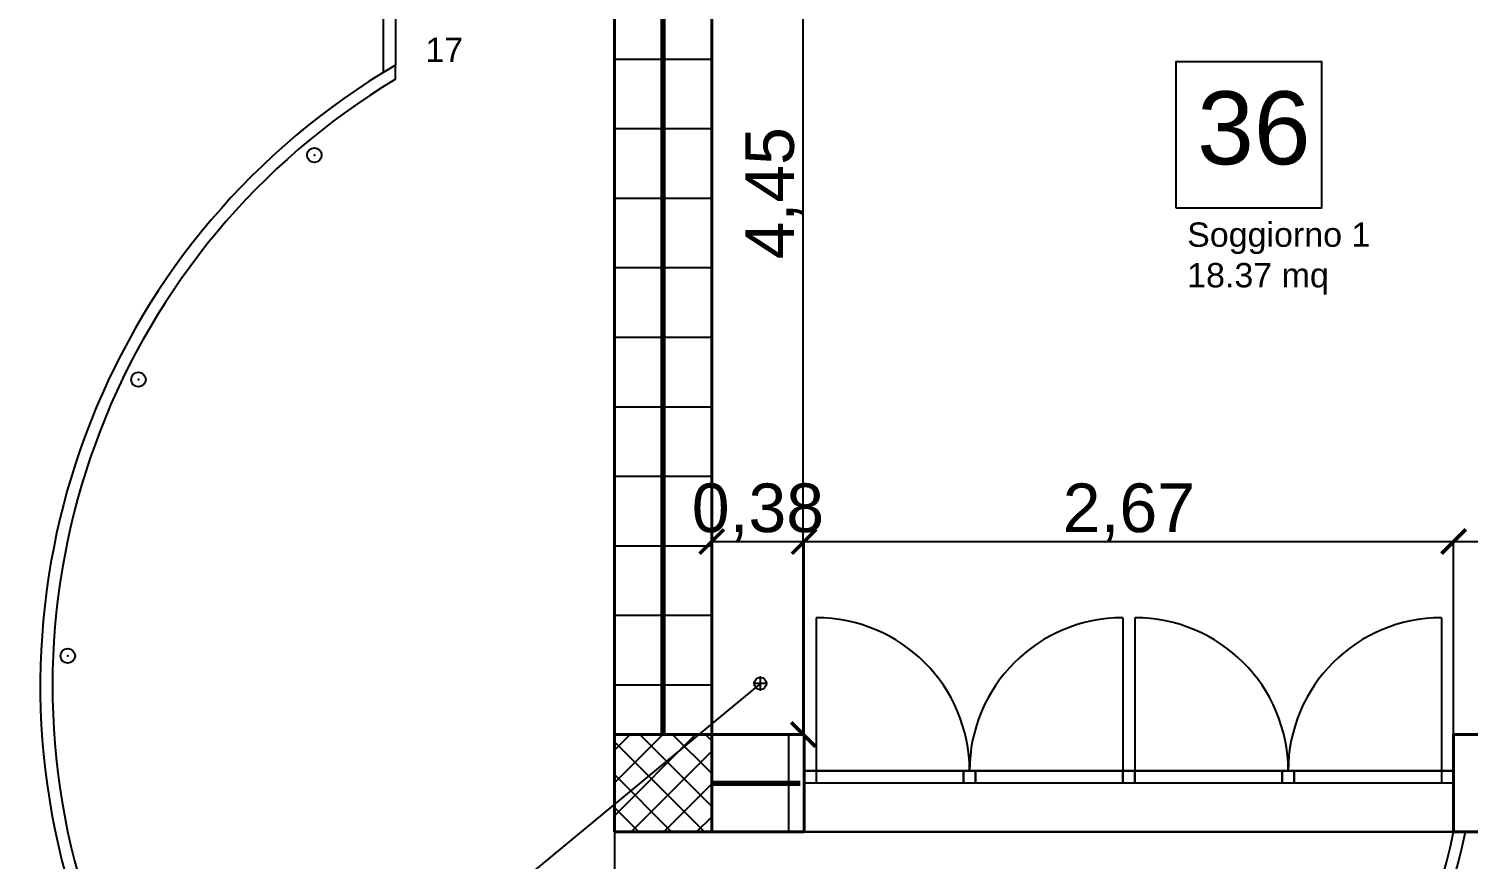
# Model space of a CAD drawing. Header units: millimetres. Extents: x 2459 to 3981, y 1231 to 4850.
# Drawn here: x 3693.51 to 3699.42, y 1279.96 to 1283.37 of the extents above; entities that cross this region are included whole.
import ezdxf

# ---------------------------------------------------------------- set-up
doc = ezdxf.new("R2010")
doc.units = ezdxf.units.MM
doc.layers.add('linee murature', color=253, linetype='Continuous', lineweight=70)
doc.layers.add('linee muri', color=7, linetype='Continuous', lineweight=40)
doc.layers.add('quoteee', color=7, linetype='Continuous')
doc.styles.get("Standard").update_dxf_attribs({"font": 'arial.ttf'})
doc.dimstyles.new('Copia di ISO-25', dxfattribs={"dimtxt": 0.2, "dimasz": 0.1, "dimexe": 0, "dimexo": 0, "dimgap": 0, "dimtad": 3, "dimtxsty": 'Standard', "dimblk": 'ARCHTICK', "dimcen": -2.5, "dimclrd": 256, "dimclre": 256, "dimclrt": 256, "dimadec": 0, "dimazin": 0, "dimtfac": 1, "dimtmove": 2, "dimatfit": 3, "dimldrblk": 'ARCHTICK', "dimfxl": 1, "dimfxlon": 1, "dimtfillclr": 256, "dimlwd": -1, "dimlwe": -1, "dimarcsym": 0})
pattern_1 = [(45, (-1.35194, 0.4), (-0.067351921, 0.067351921), []), (135, (-1.35194, 0.4), (-0.067351921, -0.067351921), [])]

# ---------------------------------------------------------------- blocks, each defined once
blk = doc.blocks.new('_ArchTick')
at = {"color": 0, "linetype": 'ByBlock', "const_width": 0.15}
blk.add_lwpolyline([(-0.5, -0.5), (0.5, 0.5)], dxfattribs=at)
blk = doc.blocks.new('*D345')
at = {"layer": 'Defpoints', "color": 0, "lineweight": -3, "ltscale": 0.01, "transparency": 16777216}
for p in [(3696.6911, 1284.9206), (3696.6947, 1284.9206), (3696.6947, 1280.4706)]:
    blk.add_point(p, dxfattribs=at)
at = {"layer": 'quoteee', "ltscale": 0.01, "transparency": 16777216}
for p, q in [((3696.6947, 1284.9206), (3696.6911, 1284.9206)), ((3696.6911, 1280.4706), (3696.6911, 1284.9206)), ((3696.6947, 1280.4706), (3696.6911, 1280.4706))]:
    blk.add_line(p, q, dxfattribs=at)
at = {"layer": 'quoteee', "ltscale": 0.01, "transparency": 16777216, "xscale": 0.1, "yscale": 0.1, "zscale": 0.1}
for p, rotation in [((3696.6911, 1284.9206), 90), ((3696.6911, 1280.4706), 270)]:
    blk.add_blockref('_ArchTick', p, dxfattribs=dict(at, rotation=rotation))
at = {"layer": 'quoteee', "ltscale": 0.01, "transparency": 16777216, "insert": (3696.5713, 1282.6956), "char_height": 0.2, "attachment_point": 5, "rotation": 90}
blk.add_mtext('4,45', dxfattribs=at)
blk = doc.blocks.new('*D270')
at = {"layer": 'Defpoints', "color": 0, "lineweight": -3, "transparency": 16777216}
for p in [(3695.9147, 1285.7606), (3691.9977, 1280.0706), (3695.9147, 1280.0706)]:
    blk.add_point(p, dxfattribs=at)
at = {"layer": 'quoteee', "transparency": 16777216}
for p, q in [((3692.9977, 1285.7606), (3691.9977, 1285.7606)), ((3691.9977, 1285.7606), (3691.9977, 1280.0706)), ((3692.9977, 1280.0706), (3691.9977, 1280.0706))]:
    blk.add_line(p, q, dxfattribs=at)
at = {"layer": 'quoteee', "transparency": 16777216, "xscale": 0.1, "yscale": 0.1, "zscale": 0.1}
for p, rotation in [((3691.9977, 1285.7606), 90), ((3691.9977, 1280.0706), 270)]:
    blk.add_blockref('_ArchTick', p, dxfattribs=dict(at, rotation=rotation))
at = {"layer": 'quoteee', "transparency": 16777216, "insert": (3691.8775, 1282.9156), "char_height": 0.2, "attachment_point": 5, "rotation": 90}
blk.add_mtext('5,69', dxfattribs=at)
blk = doc.blocks.new('*D271')
at = {"layer": 'Defpoints', "color": 0, "lineweight": -3, "transparency": 16777216}
for p in [(3690.9421, 1292.2906), (3695.9147, 1292.2906), (3695.9147, 1280.0706)]:
    blk.add_point(p, dxfattribs=at)
at = {"layer": 'quoteee', "transparency": 16777216}
for p, q in [((3691.9421, 1292.2906), (3690.9421, 1292.2906)), ((3690.9421, 1280.0706), (3690.9421, 1292.2906)), ((3691.9421, 1280.0706), (3690.9421, 1280.0706))]:
    blk.add_line(p, q, dxfattribs=at)
at = {"layer": 'quoteee', "transparency": 16777216, "xscale": 0.1, "yscale": 0.1, "zscale": 0.1}
for p, rotation in [((3690.9421, 1292.2906), 90), ((3690.9421, 1280.0706), 270)]:
    blk.add_blockref('_ArchTick', p, dxfattribs=dict(at, rotation=rotation))
at = {"layer": 'quoteee', "transparency": 16777216, "insert": (3690.8219, 1286.1806), "char_height": 0.2, "attachment_point": 5, "rotation": 90}
blk.add_mtext('12,22', dxfattribs=at)
blk = doc.blocks.new('*D272')
at = {"layer": 'Defpoints', "color": 0, "lineweight": -3, "transparency": 16777216}
for p in [(3689.7874, 1292.2906), (3695.9147, 1292.2906), (3695.9147, 1277.772)]:
    blk.add_point(p, dxfattribs=at)
at = {"layer": 'quoteee', "transparency": 16777216}
for p, q in [((3690.7874, 1292.2906), (3689.7874, 1292.2906)), ((3689.7874, 1277.772), (3689.7874, 1292.2906)), ((3690.7874, 1277.772), (3689.7874, 1277.772))]:
    blk.add_line(p, q, dxfattribs=at)
at = {"layer": 'quoteee', "transparency": 16777216, "xscale": 0.1, "yscale": 0.1, "zscale": 0.1}
for p, rotation in [((3689.7874, 1292.2906), 90), ((3689.7874, 1277.772), 270)]:
    blk.add_blockref('_ArchTick', p, dxfattribs=dict(at, rotation=rotation))
at = {"layer": 'quoteee', "transparency": 16777216, "insert": (3689.6672, 1285.0313), "char_height": 0.2, "attachment_point": 5, "rotation": 90}
blk.add_mtext('14,52', dxfattribs=at)
blk = doc.blocks.new('*D280')
at = {"layer": 'Defpoints', "color": 0, "lineweight": -3, "transparency": 16777216}
for p in [(3696.6947, 1281.2637), (3696.3147, 1280.4706), (3696.6947, 1280.4706)]:
    blk.add_point(p, dxfattribs=at)
at = {"layer": 'quoteee', "transparency": 16777216}
for p, q in [((3696.3147, 1280.4706), (3696.3147, 1281.2637)), ((3696.3147, 1281.2637), (3696.6947, 1281.2637)), ((3696.6947, 1280.4706), (3696.6947, 1281.2637))]:
    blk.add_line(p, q, dxfattribs=at)
at = {"layer": 'quoteee', "transparency": 16777216, "xscale": 0.1, "yscale": 0.1, "zscale": 0.1, "rotation": 180}
blk.add_blockref('_ArchTick', (3696.3147, 1281.2637), dxfattribs=at)
at = {"layer": 'quoteee', "transparency": 16777216, "xscale": 0.1, "yscale": 0.1, "zscale": 0.1}
blk.add_blockref('_ArchTick', (3696.6947, 1281.2637), dxfattribs=at)
at = {"layer": 'quoteee', "transparency": 16777216, "insert": (3696.5047, 1281.3839), "char_height": 0.2, "attachment_point": 5}
blk.add_mtext('0,38', dxfattribs=at)
blk = doc.blocks.new('*D281')
at = {"layer": 'Defpoints', "color": 0, "lineweight": -3, "transparency": 16777216}
for p in [(3699.3647, 1281.2637), (3696.6947, 1280.4706), (3699.3647, 1280.4706)]:
    blk.add_point(p, dxfattribs=at)
at = {"layer": 'quoteee', "transparency": 16777216}
for p, q in [((3696.6947, 1280.4706), (3696.6947, 1281.2637)), ((3696.6947, 1281.2637), (3699.3647, 1281.2637)), ((3699.3647, 1280.4706), (3699.3647, 1281.2637))]:
    blk.add_line(p, q, dxfattribs=at)
at = {"layer": 'quoteee', "transparency": 16777216, "xscale": 0.1, "yscale": 0.1, "zscale": 0.1, "rotation": 180}
blk.add_blockref('_ArchTick', (3696.6947, 1281.2637), dxfattribs=at)
at = {"layer": 'quoteee', "transparency": 16777216, "xscale": 0.1, "yscale": 0.1, "zscale": 0.1}
blk.add_blockref('_ArchTick', (3699.3647, 1281.2637), dxfattribs=at)
at = {"layer": 'quoteee', "transparency": 16777216, "insert": (3698.0297, 1281.3839), "char_height": 0.2, "attachment_point": 5}
blk.add_mtext('2,67', dxfattribs=at)
blk = doc.blocks.new('*D282')
at = {"layer": 'Defpoints', "color": 0, "lineweight": -3, "transparency": 16777216}
for p in [(3700.4147, 1281.2637), (3699.3647, 1280.4706), (3700.4147, 1280.4706)]:
    blk.add_point(p, dxfattribs=at)
at = {"layer": 'quoteee', "transparency": 16777216}
for p, q in [((3699.3647, 1280.4706), (3699.3647, 1281.2637)), ((3699.3647, 1281.2637), (3700.4147, 1281.2637)), ((3700.4147, 1280.4706), (3700.4147, 1281.2637))]:
    blk.add_line(p, q, dxfattribs=at)
at = {"layer": 'quoteee', "transparency": 16777216, "xscale": 0.1, "yscale": 0.1, "zscale": 0.1, "rotation": 180}
blk.add_blockref('_ArchTick', (3699.3647, 1281.2637), dxfattribs=at)
at = {"layer": 'quoteee', "transparency": 16777216, "xscale": 0.1, "yscale": 0.1, "zscale": 0.1}
blk.add_blockref('_ArchTick', (3700.4147, 1281.2637), dxfattribs=at)
at = {"layer": 'quoteee', "transparency": 16777216, "insert": (3699.8897, 1281.3839), "char_height": 0.2, "attachment_point": 5}
blk.add_mtext('1,05', dxfattribs=at)
blk = doc.blocks.new('*D292')
at = {"layer": 'Defpoints', "color": 0, "lineweight": -3, "transparency": 16777216}
for p in [(3695.9147, 1280.0706), (3712.2147, 1280.0706), (3712.2147, 1279.2252)]:
    blk.add_point(p, dxfattribs=at)
at = {"layer": 'quoteee', "transparency": 16777216}
for p, q in [((3695.9147, 1280.0706), (3695.9147, 1279.2252)), ((3712.2147, 1280.0706), (3712.2147, 1279.2252)), ((3695.9147, 1279.2252), (3712.2147, 1279.2252))]:
    blk.add_line(p, q, dxfattribs=at)
at = {"layer": 'quoteee', "transparency": 16777216, "xscale": 0.1, "yscale": 0.1, "zscale": 0.1, "rotation": 180}
blk.add_blockref('_ArchTick', (3695.9147, 1279.2252), dxfattribs=at)
at = {"layer": 'quoteee', "transparency": 16777216, "xscale": 0.1, "yscale": 0.1, "zscale": 0.1}
blk.add_blockref('_ArchTick', (3712.2147, 1279.2252), dxfattribs=at)
at = {"layer": 'quoteee', "transparency": 16777216, "insert": (3704.0647, 1279.3454), "char_height": 0.2, "attachment_point": 5}
blk.add_mtext('16,3', dxfattribs=at)
blk = doc.blocks.new('*D294')
at = {"layer": 'Defpoints', "color": 0, "lineweight": -3, "transparency": 16777216}
for p in [(3696.5147, 1280.6806), (3694.2721, 1278.8262)]:
    blk.add_point(p, dxfattribs=at)
at = {"layer": 'quoteee', "transparency": 16777216}
for p, q in [((3696.5147, 1280.6806), (3694.2721, 1278.8262)), ((3694.2721, 1278.8262), (3694.1951, 1278.7624))]:
    blk.add_line(p, q, dxfattribs=at)
at = {"layer": 'quoteee', "transparency": 16777216, "xscale": 0.1, "yscale": 0.1, "zscale": 0.1, "rotation": 39.58711706976663}
blk.add_blockref('_ArchTick', (3694.2721, 1278.8262), dxfattribs=at)
at = {"layer": 'quoteee', "transparency": 16777216, "insert": (3694.3438, 1278.8854), "char_height": 0.2, "attachment_point": 5, "rotation": 39.58712}
blk.add_mtext('R2,91', dxfattribs=at)
blk = doc.blocks.new('*D295')
at = {"layer": 'Defpoints', "color": 0, "lineweight": -3, "transparency": 16777216}
for p in [(3693.6162, 1280.0706), (3714.5112, 1280.0706), (3693.6162, 1278.3795)]:
    blk.add_point(p, dxfattribs=at)
at = {"layer": 'quoteee', "transparency": 16777216}
for p, q in [((3693.6162, 1279.3795), (3693.6162, 1278.3795)), ((3714.5112, 1279.3795), (3714.5112, 1278.3795)), ((3714.5112, 1278.3795), (3693.6162, 1278.3795))]:
    blk.add_line(p, q, dxfattribs=at)
at = {"layer": 'quoteee', "transparency": 16777216, "xscale": 0.1, "yscale": 0.1, "zscale": 0.1, "rotation": 180}
blk.add_blockref('_ArchTick', (3693.6162, 1278.3795), dxfattribs=at)
at = {"layer": 'quoteee', "transparency": 16777216, "xscale": 0.1, "yscale": 0.1, "zscale": 0.1}
blk.add_blockref('_ArchTick', (3714.5112, 1278.3795), dxfattribs=at)
at = {"layer": 'quoteee', "transparency": 16777216, "insert": (3704.0637, 1278.4997), "char_height": 0.2, "attachment_point": 5}
blk.add_mtext('20,9', dxfattribs=at)

msp = doc.modelspace()

# ---------------------------------------------------------------- hatches: boundary and pattern name
at = {"linetype": 'Continuous'}
h = msp.add_hatch(dxfattribs=at)
h.set_pattern_fill('ANSI37', color=256, scale=0.03)
h.set_pattern_definition(pattern_1)
h.paths.add_polyline_path([(3712.214742, 1289.534637), (3711.815965, 1289.534637), (3711.814742, 1289.533414), (3711.814742, 1289.144162), (3711.824267, 1289.134637), (3712.214742, 1289.134637)])
h.paths.add_polyline_path([(3707.817242, 1280.470565), (3707.417242, 1280.470565), (3707.417242, 1280.070565), (3707.817242, 1280.070565)])
h.paths.add_polyline_path([(3712.214742, 1280.470565), (3711.814742, 1280.470565), (3711.814742, 1280.070565), (3712.214742, 1280.070565)])
h.paths.add_polyline_path([(3712.214742, 1285.320565), (3711.814742, 1285.320565), (3711.814742, 1284.920565), (3712.214742, 1284.920565)])
h.paths.add_polyline_path([(3712.214742, 1292.290565), (3711.814742, 1292.290565), (3711.814742, 1291.890565), (3712.214742, 1291.890565)])
h.paths.add_polyline_path([(3709.204742, 1292.290565), (3708.804742, 1292.290565), (3708.804742, 1291.890565), (3709.204742, 1291.890565)])
h.paths.add_polyline_path([(3705.824742, 1292.290565), (3705.424742, 1292.290565), (3705.424742, 1291.897159), (3705.431336, 1291.890565), (3705.824742, 1291.890565)])
h.paths.add_polyline_path([(3705.824742, 1289.534637), (3705.424742, 1289.534637), (3705.424742, 1289.134637), (3705.824742, 1289.134637)])
h.paths.add_polyline_path([(3703.999742, 1280.470565), (3703.599742, 1280.470565), (3703.599742, 1280.070565), (3703.999742, 1280.070565)])
h.paths.add_polyline_path([(3705.824742, 1285.320565), (3705.424742, 1285.320565), (3705.424742, 1284.920565), (3705.824742, 1284.920565)])
h.paths.add_polyline_path([(3707.819742, 1285.320565), (3707.419742, 1285.320565), (3707.419742, 1284.920565), (3707.554742, 1284.920565), (3707.819742, 1284.920565)])
h.paths.add_polyline_path([(3695.914742, 1291.890565), (3696.314742, 1291.890565), (3696.314742, 1292.290565), (3695.914742, 1292.290565)])
h.paths.add_polyline_path([(3698.924742, 1292.290565), (3698.924742, 1291.890565), (3699.324742, 1291.890565), (3699.324742, 1292.290565)])
h.paths.add_polyline_path([(3702.304742, 1292.290565), (3702.304742, 1291.890565), (3702.704742, 1291.890565), (3702.704742, 1292.290565)])
h.paths.add_polyline_path([(3702.704742, 1289.534637), (3702.304742, 1289.534637), (3702.304742, 1289.134637), (3702.704742, 1289.134637)])
h.paths.add_polyline_path([(3696.314742, 1289.134637), (3696.314742, 1289.534637), (3695.914742, 1289.534637), (3695.914742, 1289.134637)])
h.paths.add_polyline_path([(3702.304742, 1285.320565), (3702.304742, 1284.920565), (3702.704742, 1284.920565), (3702.704742, 1285.320565)])
h.paths.add_polyline_path([(3700.674742, 1284.920565), (3700.674742, 1285.320565), (3700.274742, 1285.320565), (3700.274742, 1284.920565)])
h.paths.add_polyline_path([(3696.314742, 1284.920565), (3696.314742, 1285.320565), (3695.914742, 1285.320565), (3695.914742, 1284.920565)])
h.paths.add_polyline_path([(3700.274742, 1280.470565), (3700.274742, 1280.070565), (3700.674742, 1280.070565), (3700.674742, 1280.470565)])
h.paths.add_polyline_path([(3696.314742, 1280.070565), (3696.314742, 1280.470565), (3695.914742, 1280.470565), (3695.914742, 1280.070565)])
h = msp.add_hatch()
h.set_pattern_fill('ANSI37', color=256, scale=0.03)
h.set_pattern_definition(pattern_1)
h.paths.add_polyline_path([(3712.214742, 1289.534637), (3711.815965, 1289.534637), (3711.814742, 1289.533414), (3711.814742, 1289.144162), (3711.824267, 1289.134637), (3712.214742, 1289.134637)])
h.paths.add_polyline_path([(3707.817242, 1280.470565), (3707.417242, 1280.470565), (3707.417242, 1280.070565), (3707.817242, 1280.070565)])
h.paths.add_polyline_path([(3712.214742, 1280.470565), (3711.814742, 1280.470565), (3711.814742, 1280.070565), (3712.214742, 1280.070565)])
h.paths.add_polyline_path([(3712.214742, 1285.320565), (3711.814742, 1285.320565), (3711.814742, 1284.920565), (3712.214742, 1284.920565)])
h.paths.add_polyline_path([(3712.214742, 1292.290565), (3711.814742, 1292.290565), (3711.814742, 1291.890565), (3712.214742, 1291.890565)])
h.paths.add_polyline_path([(3709.204742, 1292.290565), (3708.804742, 1292.290565), (3708.804742, 1291.890565), (3709.204742, 1291.890565)])
h.paths.add_polyline_path([(3705.824742, 1292.290565), (3705.424742, 1292.290565), (3705.424742, 1291.897159), (3705.431336, 1291.890565), (3705.824742, 1291.890565)])
h.paths.add_polyline_path([(3705.824742, 1289.534637), (3705.424742, 1289.534637), (3705.424742, 1289.134637), (3705.824742, 1289.134637)])
h.paths.add_polyline_path([(3703.999742, 1280.470565), (3703.599742, 1280.470565), (3703.599742, 1280.070565), (3703.999742, 1280.070565)])
h.paths.add_polyline_path([(3705.824742, 1285.320565), (3705.424742, 1285.320565), (3705.424742, 1284.920565), (3705.824742, 1284.920565)])
h.paths.add_polyline_path([(3707.819742, 1285.320565), (3707.419742, 1285.320565), (3707.419742, 1284.920565), (3707.554742, 1284.920565), (3707.819742, 1284.920565)])
h.paths.add_polyline_path([(3695.914742, 1291.890565), (3696.314742, 1291.890565), (3696.314742, 1292.290565), (3695.914742, 1292.290565)])
h.paths.add_polyline_path([(3698.924742, 1292.290565), (3698.924742, 1291.890565), (3699.324742, 1291.890565), (3699.324742, 1292.290565)])
h.paths.add_polyline_path([(3702.304742, 1292.290565), (3702.304742, 1291.890565), (3702.704742, 1291.890565), (3702.704742, 1292.290565)])
h.paths.add_polyline_path([(3702.704742, 1289.534637), (3702.304742, 1289.534637), (3702.304742, 1289.134637), (3702.704742, 1289.134637)])
h.paths.add_polyline_path([(3696.314742, 1289.134637), (3696.314742, 1289.534637), (3695.914742, 1289.534637), (3695.914742, 1289.134637)])
h.paths.add_polyline_path([(3702.304742, 1285.320565), (3702.304742, 1284.920565), (3702.704742, 1284.920565), (3702.704742, 1285.320565)])
h.paths.add_polyline_path([(3700.674742, 1284.920565), (3700.674742, 1285.320565), (3700.274742, 1285.320565), (3700.274742, 1284.920565)])
h.paths.add_polyline_path([(3696.314742, 1284.920565), (3696.314742, 1285.320565), (3695.914742, 1285.320565), (3695.914742, 1284.920565)])
h.paths.add_polyline_path([(3700.274742, 1280.470565), (3700.274742, 1280.070565), (3700.674742, 1280.070565), (3700.674742, 1280.470565)])
h.paths.add_polyline_path([(3696.314742, 1280.070565), (3696.314742, 1280.470565), (3695.914742, 1280.470565), (3695.914742, 1280.070565)])

# ---------------------------------------------------------------- linework, layer by layer
for p, q in [((3694.964742, 1288.230565), (3694.964742, 1283.19229)), ((3694.964742, 1288.230565), (3694.964742, 1283.19229)), ((3695.014742, 1288.230565), (3695.014742, 1283.222348)), ((3695.914742, 1285.760565), (3695.914742, 1280.070565)), ((3695.914742, 1285.760565), (3695.914742, 1280.070565)), ((3695.914742, 1280.470565), (3695.914742, 1284.920565)), ((3696.314742, 1284.920565), (3696.314742, 1280.470565)), ((3696.314742, 1284.920565), (3696.314742, 1280.470565)), ((3696.314742, 1284.920565), (3696.314742, 1280.470565)), ((3696.314742, 1284.920565), (3696.314742, 1280.470565)), ((3695.014742, 1283.164318), (3695.014742, 1283.222348)), ((3695.914742, 1283.246965), (3696.314742, 1283.246965)), ((3695.914742, 1283.246965), (3696.314742, 1283.246965)), ((3695.014742, 1283.164318), (3695.014742, 1283.164177)), ((3695.914742, 1282.961215), (3696.314742, 1282.961215)), ((3695.914742, 1282.961215), (3696.314742, 1282.961215)), ((3695.914742, 1282.675465), (3696.314742, 1282.675465)), ((3695.914742, 1282.675465), (3696.314742, 1282.675465)), ((3695.914742, 1282.389715), (3696.314742, 1282.389715)), ((3695.914742, 1282.389715), (3696.314742, 1282.389715)), ((3695.914742, 1282.103965), (3696.314742, 1282.103965)), ((3695.914742, 1282.103965), (3696.314742, 1282.103965)), ((3695.914742, 1281.818215), (3696.314742, 1281.818215)), ((3695.914742, 1281.818215), (3696.314742, 1281.818215)), ((3695.914742, 1281.532465), (3696.314742, 1281.532465)), ((3695.914742, 1281.532465), (3696.314742, 1281.532465)), ((3695.914742, 1281.246715), (3696.314742, 1281.246715)), ((3695.914742, 1281.246715), (3696.314742, 1281.246715)), ((3695.914742, 1280.960965), (3696.314742, 1280.960965)), ((3695.914742, 1280.960965), (3696.314742, 1280.960965)), ((3695.914742, 1280.675215), (3696.314742, 1280.675215)), ((3695.914742, 1280.675215), (3696.314742, 1280.675215)), ((3695.914742, 1280.470565), (3695.914742, 1280.070565)), ((3696.314742, 1280.470565), (3696.694742, 1280.470565)), ((3696.314742, 1280.470565), (3696.694742, 1280.470565)), ((3696.314742, 1280.470565), (3696.694742, 1280.470565)), ((3696.629952, 1280.470565), (3696.629952, 1280.070565)), ((3696.629952, 1280.470565), (3696.629952, 1280.070565)), ((3696.694742, 1280.070565), (3696.694742, 1280.470565)), ((3696.694742, 1280.070565), (3696.694742, 1280.470565)), ((3696.694742, 1280.070565), (3696.694742, 1280.470565)), ((3696.694742, 1280.070565), (3696.694742, 1280.470565)), ((3696.694742, 1280.070565), (3696.694742, 1280.466918)), ((3699.364742, 1280.470565), (3699.364742, 1280.070565)), ((3699.364742, 1280.470565), (3700.419742, 1280.470565)), ((3699.364742, 1280.470565), (3699.364742, 1280.070565)), ((3699.364742, 1280.470565), (3699.364742, 1280.070565)), ((3699.364742, 1280.470565), (3700.419742, 1280.470565)), ((3699.364742, 1280.070565), (3699.364742, 1280.470565)), ((3699.364742, 1280.470565), (3700.419742, 1280.470565)), ((3699.364742, 1280.070565), (3699.364742, 1280.470565)), ((3695.914742, 1280.070565), (3696.694742, 1280.070565)), ((3695.914742, 1280.070565), (3696.694742, 1280.070565)), ((3695.914742, 1280.070565), (3696.314742, 1280.070565)), ((3696.694742, 1280.070565), (3696.314742, 1280.070565)), ((3699.364742, 1280.070565), (3696.694742, 1280.070565)), ((3699.364742, 1280.070565), (3701.194742, 1280.070565)), ((3699.364742, 1280.070565), (3701.194742, 1280.070565)), ((3699.364742, 1280.070565), (3701.194742, 1280.070565))]:
    msp.add_line(p, q, dxfattribs=at)
for p, q in [((3694.964742, 1288.230565), (3694.964742, 1283.19229)), ((3694.964742, 1288.230565), (3694.964742, 1283.19229)), ((3695.014742, 1288.230565), (3695.014742, 1283.222348)), ((3695.914742, 1285.760565), (3695.914742, 1280.070565)), ((3695.914742, 1285.760565), (3695.914742, 1280.070565)), ((3696.314742, 1284.920565), (3696.314742, 1280.470565)), ((3696.314742, 1284.920565), (3696.314742, 1280.470565)), ((3695.014742, 1283.164318), (3695.014742, 1283.222348)), ((3695.014742, 1283.164318), (3695.014742, 1283.164177)), ((3696.314742, 1280.470565), (3696.694742, 1280.470565)), ((3696.314742, 1280.470565), (3696.694742, 1280.470565)), ((3696.694742, 1280.070565), (3696.694742, 1280.470565)), ((3696.694742, 1280.070565), (3696.694742, 1280.470565)), ((3696.694742, 1280.070565), (3696.694742, 1280.470565)), ((3696.694742, 1280.070565), (3696.694742, 1280.466918)), ((3699.364742, 1280.470565), (3699.364742, 1280.070565)), ((3699.364742, 1280.470565), (3700.419742, 1280.470565)), ((3699.364742, 1280.470565), (3699.364742, 1280.070565)), ((3699.364742, 1280.470565), (3699.364742, 1280.070565)), ((3699.364742, 1280.470565), (3700.419742, 1280.470565)), ((3699.364742, 1280.070565), (3699.364742, 1280.470565)), ((3695.914742, 1280.070565), (3696.694742, 1280.070565)), ((3695.914742, 1280.070565), (3696.694742, 1280.070565)), ((3699.364742, 1280.070565), (3696.694742, 1280.070565)), ((3699.364742, 1280.070565), (3701.194742, 1280.070565)), ((3699.364742, 1280.070565), (3701.194742, 1280.070565))]:
    msp.add_line(p, q)
at = {"linetype": 'Continuous', "ltscale": 0.01}
for p, q in [((3696.744742, 1280.950565), (3696.744742, 1280.320565)), ((3698.004742, 1280.950565), (3698.004742, 1280.320565)), ((3698.054742, 1280.950565), (3698.054742, 1280.320565)), ((3699.314742, 1280.950565), (3699.314742, 1280.320565)), ((3699.364742, 1280.320565), (3696.694742, 1280.320565)), ((3696.694742, 1280.320565), (3696.694742, 1280.070565)), ((3696.694742, 1280.320565), (3696.744742, 1280.320565)), ((3699.364742, 1280.320565), (3696.694742, 1280.320565)), ((3696.694742, 1280.320565), (3696.694742, 1280.070565)), ((3696.694742, 1280.320565), (3696.744742, 1280.320565)), ((3696.744742, 1280.320565), (3696.744742, 1280.270565)), ((3696.744742, 1280.320565), (3697.374742, 1280.320565)), ((3696.744742, 1280.320565), (3696.744742, 1280.270565)), ((3696.744742, 1280.320565), (3697.374742, 1280.320565)), ((3697.349742, 1280.320565), (3697.349742, 1280.270565)), ((3697.349742, 1280.320565), (3697.399742, 1280.320565)), ((3697.349742, 1280.270565), (3697.349742, 1280.320565)), ((3697.349742, 1280.320565), (3697.349742, 1280.270565)), ((3697.349742, 1280.320565), (3697.399742, 1280.320565)), ((3697.349742, 1280.270565), (3697.349742, 1280.320565)), ((3697.374742, 1280.320565), (3698.004742, 1280.320565)), ((3697.374742, 1280.320565), (3698.004742, 1280.320565)), ((3697.399742, 1280.270565), (3697.399742, 1280.320565)), ((3697.399742, 1280.320565), (3697.399742, 1280.270565)), ((3697.399742, 1280.270565), (3697.399742, 1280.320565)), ((3697.399742, 1280.320565), (3697.399742, 1280.270565)), ((3698.004742, 1280.320565), (3698.004742, 1280.270565)), ((3698.004742, 1280.320565), (3698.054742, 1280.320565)), ((3698.004742, 1280.270565), (3698.004742, 1280.320565)), ((3698.004742, 1280.320565), (3698.004742, 1280.270565)), ((3698.004742, 1280.320565), (3698.054742, 1280.320565)), ((3698.004742, 1280.270565), (3698.004742, 1280.320565)), ((3698.054742, 1280.270565), (3698.054742, 1280.320565)), ((3698.054742, 1280.320565), (3698.054742, 1280.270565)), ((3698.054742, 1280.270565), (3698.054742, 1280.320565)), ((3698.054742, 1280.320565), (3698.054742, 1280.270565)), ((3698.659742, 1280.320565), (3698.659742, 1280.270565)), ((3698.659742, 1280.320565), (3698.709742, 1280.320565)), ((3698.659742, 1280.270565), (3698.659742, 1280.320565)), ((3698.659742, 1280.320565), (3698.659742, 1280.270565)), ((3698.659742, 1280.320565), (3698.709742, 1280.320565)), ((3698.659742, 1280.270565), (3698.659742, 1280.320565)), ((3699.314742, 1280.320565), (3698.684742, 1280.320565)), ((3699.314742, 1280.320565), (3698.684742, 1280.320565)), ((3698.709742, 1280.270565), (3698.709742, 1280.320565)), ((3698.709742, 1280.320565), (3698.709742, 1280.270565)), ((3698.709742, 1280.270565), (3698.709742, 1280.320565)), ((3698.709742, 1280.320565), (3698.709742, 1280.270565)), ((3699.364742, 1280.320565), (3699.314742, 1280.320565)), ((3699.314742, 1280.320565), (3699.314742, 1280.270565)), ((3699.364742, 1280.320565), (3699.314742, 1280.320565)), ((3699.314742, 1280.320565), (3699.314742, 1280.270565)), ((3699.364742, 1280.070565), (3699.364742, 1280.320565)), ((3699.364742, 1280.320565), (3699.364742, 1280.270565)), ((3699.364742, 1280.070565), (3699.364742, 1280.320565)), ((3699.364742, 1280.320565), (3699.364742, 1280.270565)), ((3699.364742, 1280.270565), (3696.694742, 1280.270565)), ((3699.364742, 1280.270565), (3696.694742, 1280.270565)), ((3697.399742, 1280.270565), (3697.349742, 1280.270565)), ((3697.399742, 1280.270565), (3697.349742, 1280.270565)), ((3698.054742, 1280.270565), (3698.004742, 1280.270565)), ((3698.054742, 1280.270565), (3698.004742, 1280.270565)), ((3698.684742, 1280.270565), (3698.054742, 1280.270565)), ((3698.684742, 1280.270565), (3698.054742, 1280.270565)), ((3698.709742, 1280.270565), (3698.659742, 1280.270565)), ((3698.709742, 1280.270565), (3698.659742, 1280.270565)), ((3696.694742, 1280.070565), (3699.364742, 1280.070565)), ((3696.694742, 1280.070565), (3699.364742, 1280.070565)), ((3696.694742, 1280.070565), (3699.364742, 1280.070565))]:
    msp.add_line(p, q, dxfattribs=at)
at = {"ltscale": 0.01}
for p, q in [((3696.744742, 1280.950565), (3696.744742, 1280.320565)), ((3698.004742, 1280.950565), (3698.004742, 1280.320565)), ((3698.054742, 1280.950565), (3698.054742, 1280.320565)), ((3699.314742, 1280.950565), (3699.314742, 1280.320565)), ((3699.364742, 1280.320565), (3696.694742, 1280.320565)), ((3696.694742, 1280.320565), (3696.694742, 1280.070565)), ((3696.694742, 1280.320565), (3696.744742, 1280.320565)), ((3699.364742, 1280.320565), (3696.694742, 1280.320565)), ((3696.694742, 1280.320565), (3696.694742, 1280.070565)), ((3696.694742, 1280.320565), (3696.744742, 1280.320565)), ((3696.744742, 1280.320565), (3696.744742, 1280.270565)), ((3696.744742, 1280.320565), (3697.374742, 1280.320565)), ((3696.744742, 1280.320565), (3696.744742, 1280.270565)), ((3696.744742, 1280.320565), (3697.374742, 1280.320565)), ((3697.349742, 1280.320565), (3697.349742, 1280.270565)), ((3697.349742, 1280.320565), (3697.399742, 1280.320565)), ((3697.349742, 1280.270565), (3697.349742, 1280.320565)), ((3697.349742, 1280.320565), (3697.349742, 1280.270565)), ((3697.349742, 1280.320565), (3697.399742, 1280.320565)), ((3697.349742, 1280.270565), (3697.349742, 1280.320565)), ((3697.374742, 1280.320565), (3698.004742, 1280.320565)), ((3697.374742, 1280.320565), (3698.004742, 1280.320565)), ((3697.399742, 1280.270565), (3697.399742, 1280.320565)), ((3697.399742, 1280.320565), (3697.399742, 1280.270565)), ((3697.399742, 1280.270565), (3697.399742, 1280.320565)), ((3697.399742, 1280.320565), (3697.399742, 1280.270565)), ((3698.004742, 1280.320565), (3698.004742, 1280.270565)), ((3698.004742, 1280.320565), (3698.054742, 1280.320565)), ((3698.004742, 1280.270565), (3698.004742, 1280.320565)), ((3698.004742, 1280.320565), (3698.004742, 1280.270565)), ((3698.004742, 1280.320565), (3698.054742, 1280.320565)), ((3698.004742, 1280.270565), (3698.004742, 1280.320565)), ((3698.054742, 1280.270565), (3698.054742, 1280.320565)), ((3698.054742, 1280.320565), (3698.054742, 1280.270565)), ((3698.054742, 1280.270565), (3698.054742, 1280.320565)), ((3698.054742, 1280.320565), (3698.054742, 1280.270565)), ((3698.659742, 1280.320565), (3698.659742, 1280.270565)), ((3698.659742, 1280.320565), (3698.709742, 1280.320565)), ((3698.659742, 1280.270565), (3698.659742, 1280.320565)), ((3698.659742, 1280.320565), (3698.659742, 1280.270565)), ((3698.659742, 1280.320565), (3698.709742, 1280.320565)), ((3698.659742, 1280.270565), (3698.659742, 1280.320565)), ((3699.314742, 1280.320565), (3698.684742, 1280.320565)), ((3699.314742, 1280.320565), (3698.684742, 1280.320565)), ((3698.709742, 1280.270565), (3698.709742, 1280.320565)), ((3698.709742, 1280.320565), (3698.709742, 1280.270565)), ((3698.709742, 1280.270565), (3698.709742, 1280.320565)), ((3698.709742, 1280.320565), (3698.709742, 1280.270565)), ((3699.364742, 1280.320565), (3699.314742, 1280.320565)), ((3699.314742, 1280.320565), (3699.314742, 1280.270565)), ((3699.364742, 1280.320565), (3699.314742, 1280.320565)), ((3699.314742, 1280.320565), (3699.314742, 1280.270565)), ((3699.364742, 1280.070565), (3699.364742, 1280.320565)), ((3699.364742, 1280.320565), (3699.364742, 1280.270565)), ((3699.364742, 1280.070565), (3699.364742, 1280.320565)), ((3699.364742, 1280.320565), (3699.364742, 1280.270565)), ((3699.364742, 1280.270565), (3696.694742, 1280.270565)), ((3699.364742, 1280.270565), (3696.694742, 1280.270565)), ((3697.399742, 1280.270565), (3697.349742, 1280.270565)), ((3697.399742, 1280.270565), (3697.349742, 1280.270565)), ((3698.054742, 1280.270565), (3698.004742, 1280.270565)), ((3698.054742, 1280.270565), (3698.004742, 1280.270565)), ((3698.684742, 1280.270565), (3698.054742, 1280.270565)), ((3698.684742, 1280.270565), (3698.054742, 1280.270565)), ((3698.709742, 1280.270565), (3698.659742, 1280.270565)), ((3698.709742, 1280.270565), (3698.659742, 1280.270565)), ((3696.694742, 1280.070565), (3699.364742, 1280.070565)), ((3696.694742, 1280.070565), (3699.364742, 1280.070565)), ((3696.694742, 1280.070565), (3699.364742, 1280.070565))]:
    msp.add_line(p, q, dxfattribs=at)
at = {"linetype": 'Continuous', "lineweight": -3, "ltscale": 0.01}
for p, q in [((3696.514742, 1280.680565), (3696.484742, 1280.680565)), ((3696.514742, 1280.680565), (3696.514742, 1280.710565)), ((3696.544742, 1280.680565), (3696.514742, 1280.680565)), ((3696.514742, 1280.650565), (3696.514742, 1280.680565))]:
    msp.add_line(p, q, dxfattribs=at)
at = {"linetype": 'Continuous'}
for points in [[(3695.914742, 1284.920565), (3696.314742, 1284.920565), (3696.314742, 1280.470565), (3695.914742, 1280.470565)], [(3698.222994, 1282.635701), (3698.822994, 1282.635701), (3698.822994, 1283.235701), (3698.222994, 1283.235701)], [(3695.914742, 1280.070565), (3696.314742, 1280.070565), (3696.314742, 1280.470565), (3695.914742, 1280.470565)], [(3696.314742, 1280.470565), (3696.694742, 1280.470565), (3696.694742, 1280.070565), (3696.314742, 1280.070565)], [(3696.694742, 1280.320565), (3699.364742, 1280.320565), (3699.364742, 1280.070565), (3696.694742, 1280.070565)]]:
    msp.add_lwpolyline(points, close=True, dxfattribs=at)
for points in [[(3698.222994, 1282.635701), (3698.822994, 1282.635701), (3698.822994, 1283.235701), (3698.222994, 1283.235701)], [(3695.914742, 1280.070565), (3696.314742, 1280.070565), (3696.314742, 1280.470565), (3695.914742, 1280.470565)], [(3696.694742, 1280.320565), (3699.364742, 1280.320565), (3699.364742, 1280.070565), (3696.694742, 1280.070565)]]:
    msp.add_lwpolyline(points, close=True)
for centre in [(3694.68121, 1282.852458), (3693.957967, 1281.929693), (3693.667409, 1280.793844)]:
    msp.add_circle(centre, 0.03, dxfattribs=at)
for centre in [(3694.68121, 1282.852458), (3693.957967, 1281.929693), (3693.667409, 1280.793844)]:
    msp.add_circle(centre, 0.03)
at = {"linetype": 'Continuous', "lineweight": -3, "ltscale": 0.01}
msp.add_circle((3696.514742, 1280.680565), 0.025, dxfattribs=at)
at = {"linetype": 'Continuous', "ltscale": 0.02}
msp.add_arc((3696.514742, 1280.670565), 2.96, 120.4480394, 348.3049496, dxfattribs=at)
at = {"ltscale": 0.02}
msp.add_arc((3696.514742, 1280.670565), 2.96, 120.4480394, 348.3049496, dxfattribs=at)
at = {"linetype": 'Continuous'}
msp.add_arc((3696.516072, 1280.670222), 2.911101, 121.0459934, 348.1125527, dxfattribs=at)
msp.add_arc((3696.516072, 1280.670222), 2.911101, 121.0459934, 348.1125527)
at = {"linetype": 'Continuous', "ltscale": 0.01}
for centre, start, end in [((3696.744742, 1280.320565), 0, 90), ((3698.004742, 1280.320565), 90, 180), ((3698.054742, 1280.320565), 0, 90), ((3699.314742, 1280.320565), 90, 180)]:
    msp.add_arc(centre, 0.63, start, end, dxfattribs=at)
at = {"ltscale": 0.01}
for centre, start, end in [((3696.744742, 1280.320565), 0, 90), ((3698.004742, 1280.320565), 90, 180), ((3698.054742, 1280.320565), 0, 90), ((3699.314742, 1280.320565), 90, 180)]:
    msp.add_arc(centre, 0.63, start, end, dxfattribs=at)
at = {"linetype": 'Continuous'}
for p in [(3694.68121, 1282.852458), (3693.957967, 1281.929693), (3693.667409, 1280.793844)]:
    msp.add_point(p, dxfattribs=at)
for p in [(3694.68121, 1282.852458), (3693.957967, 1281.929693), (3693.667409, 1280.793844)]:
    msp.add_point(p)
at = {"layer": 'linee murature', "linetype": 'Continuous'}
for p, q in [((3696.114742, 1280.470565), (3696.114742, 1284.845502)), ((3696.314742, 1280.270565), (3696.678829, 1280.270565))]:
    msp.add_line(p, q, dxfattribs=at)
at = {"layer": 'linee murature', "lineweight": 70}
for p, q in [((3696.114742, 1280.470565), (3696.114742, 1284.845502)), ((3696.314742, 1280.270565), (3696.678829, 1280.270565))]:
    msp.add_line(p, q, dxfattribs=at)
at = {"layer": 'linee muri'}
for p, q in [((3695.914742, 1280.470565), (3695.914742, 1284.920565)), ((3696.314742, 1284.920565), (3696.314742, 1280.470565)), ((3696.314742, 1284.920565), (3696.314742, 1280.470565)), ((3695.914742, 1280.470565), (3695.914742, 1280.070565)), ((3696.314742, 1280.470565), (3696.694742, 1280.470565)), ((3696.694742, 1280.070565), (3696.694742, 1280.470565)), ((3699.364742, 1280.470565), (3700.419742, 1280.470565)), ((3699.364742, 1280.070565), (3699.364742, 1280.470565)), ((3695.914742, 1280.070565), (3696.314742, 1280.070565)), ((3696.694742, 1280.070565), (3696.314742, 1280.070565)), ((3699.364742, 1280.070565), (3701.194742, 1280.070565))]:
    msp.add_line(p, q, dxfattribs=at)
for points in [[(3695.914742, 1284.920565), (3696.314742, 1284.920565), (3696.314742, 1280.470565), (3695.914742, 1280.470565)], [(3696.314742, 1280.470565), (3696.694742, 1280.470565), (3696.694742, 1280.070565), (3696.314742, 1280.070565)]]:
    msp.add_lwpolyline(points, close=True, dxfattribs=at)

# ---------------------------------------------------------------- texts
at = {"linetype": 'Continuous', "char_height": 0.1}
for s, width, heights, insert, attachment_point in [('17', 0.33547779, [0.146462], (3695.137445, 1283.234754), 7), ('Soggiorno 1\\P18.37 mq', 0.90231856, [0.470333], (3698.269293, 1282.575515), 1)]:
    msp.add_mtext_dynamic_manual_height_columns(s, width=width, gutter_width=12.5, heights=heights, dxfattribs=dict(at, insert=insert, attachment_point=attachment_point))
at = {"insert": (3695.137445, 1283.234754), "char_height": 0.1, "attachment_point": 7}
msp.add_mtext_dynamic_manual_height_columns('17', width=0.33547779, gutter_width=12.5, heights=[0.146462], dxfattribs=at)
at = {"linetype": 'Continuous', "insert": (3698.310435, 1283.114501), "char_height": 0.3, "attachment_point": 1}
msp.add_mtext('36', dxfattribs=at)
at = {"insert": (3698.310435, 1283.114501), "char_height": 0.3, "attachment_point": 1}
msp.add_mtext('36', dxfattribs=at)

# ---------------------------------------------------------------- dimensions: what is measured, and where the dimension line sits
at = {"layer": 'quoteee'}
for base, p1, p2, picture, middle in [((3689.787435, 1292.290565), (3695.914742, 1277.772013), (3695.914742, 1292.290565), '*D272', (3689.667244, 1285.031289)), ((3690.942105, 1292.290565), (3695.914742, 1280.070565), (3695.914742, 1292.290565), '*D271', (3690.821914, 1286.180565)), ((3691.997702, 1280.070565), (3695.914742, 1285.760565), (3695.914742, 1280.070565), '*D270', (3691.877511, 1282.915565))]:
    dim = msp.add_linear_dim(base=base, p1=p1, p2=p2, angle=90, dimstyle='Copia di ISO-25', dxfattribs=at)
    dim.commit()
    dim.dimension.update_dxf_attribs({"geometry": picture, "text_midpoint": middle})
at = {"layer": 'quoteee', "ltscale": 0.01}
dim = msp.add_linear_dim(base=(3696.691095, 1284.920565), p1=(3696.694742, 1280.470565), p2=(3696.694742, 1284.920565), angle=90, dimstyle='Copia di ISO-25', dxfattribs=at)
dim.commit()
dim.dimension.update_dxf_attribs({"geometry": '*D345', "text_midpoint": (3696.571313, 1282.695565)})
at = {"layer": 'quoteee'}
for base, p1, p2, picture, middle in [((3696.694742, 1281.263698), (3696.314742, 1280.470565), (3696.694742, 1280.470565), '*D280', (3696.504742, 1281.383889)), ((3699.364742, 1281.263698), (3696.694742, 1280.470565), (3699.364742, 1280.470565), '*D281', (3698.029742, 1281.383889)), ((3700.414742, 1281.263698), (3699.364742, 1280.470565), (3700.414742, 1280.470565), '*D282', (3699.889742, 1281.383889)), ((3693.61619, 1278.379509), (3714.511205, 1280.070565), (3693.61619, 1280.070565), '*D295', (3704.063698, 1278.4997)), ((3712.214742, 1279.22518), (3695.914742, 1280.070565), (3712.214742, 1280.070565), '*D292', (3704.064742, 1279.345371))]:
    dim = msp.add_linear_dim(base=base, p1=p1, p2=p2, dimstyle='Copia di ISO-25', dxfattribs=at)
    dim.commit()
    dim.dimension.update_dxf_attribs({"geometry": picture, "text_midpoint": middle})
dim = msp.add_radius_dim(center=(3696.514742, 1280.680565), mpoint=(3694.272131, 1278.826165), dimstyle='Copia di ISO-25', dxfattribs=at)
dim.commit()
dim.dimension.update_dxf_attribs({"geometry": '*D294', "text_midpoint": (3694.343814, 1278.885439), "dimtype": 164})

doc.saveas('drawing.dxf')
